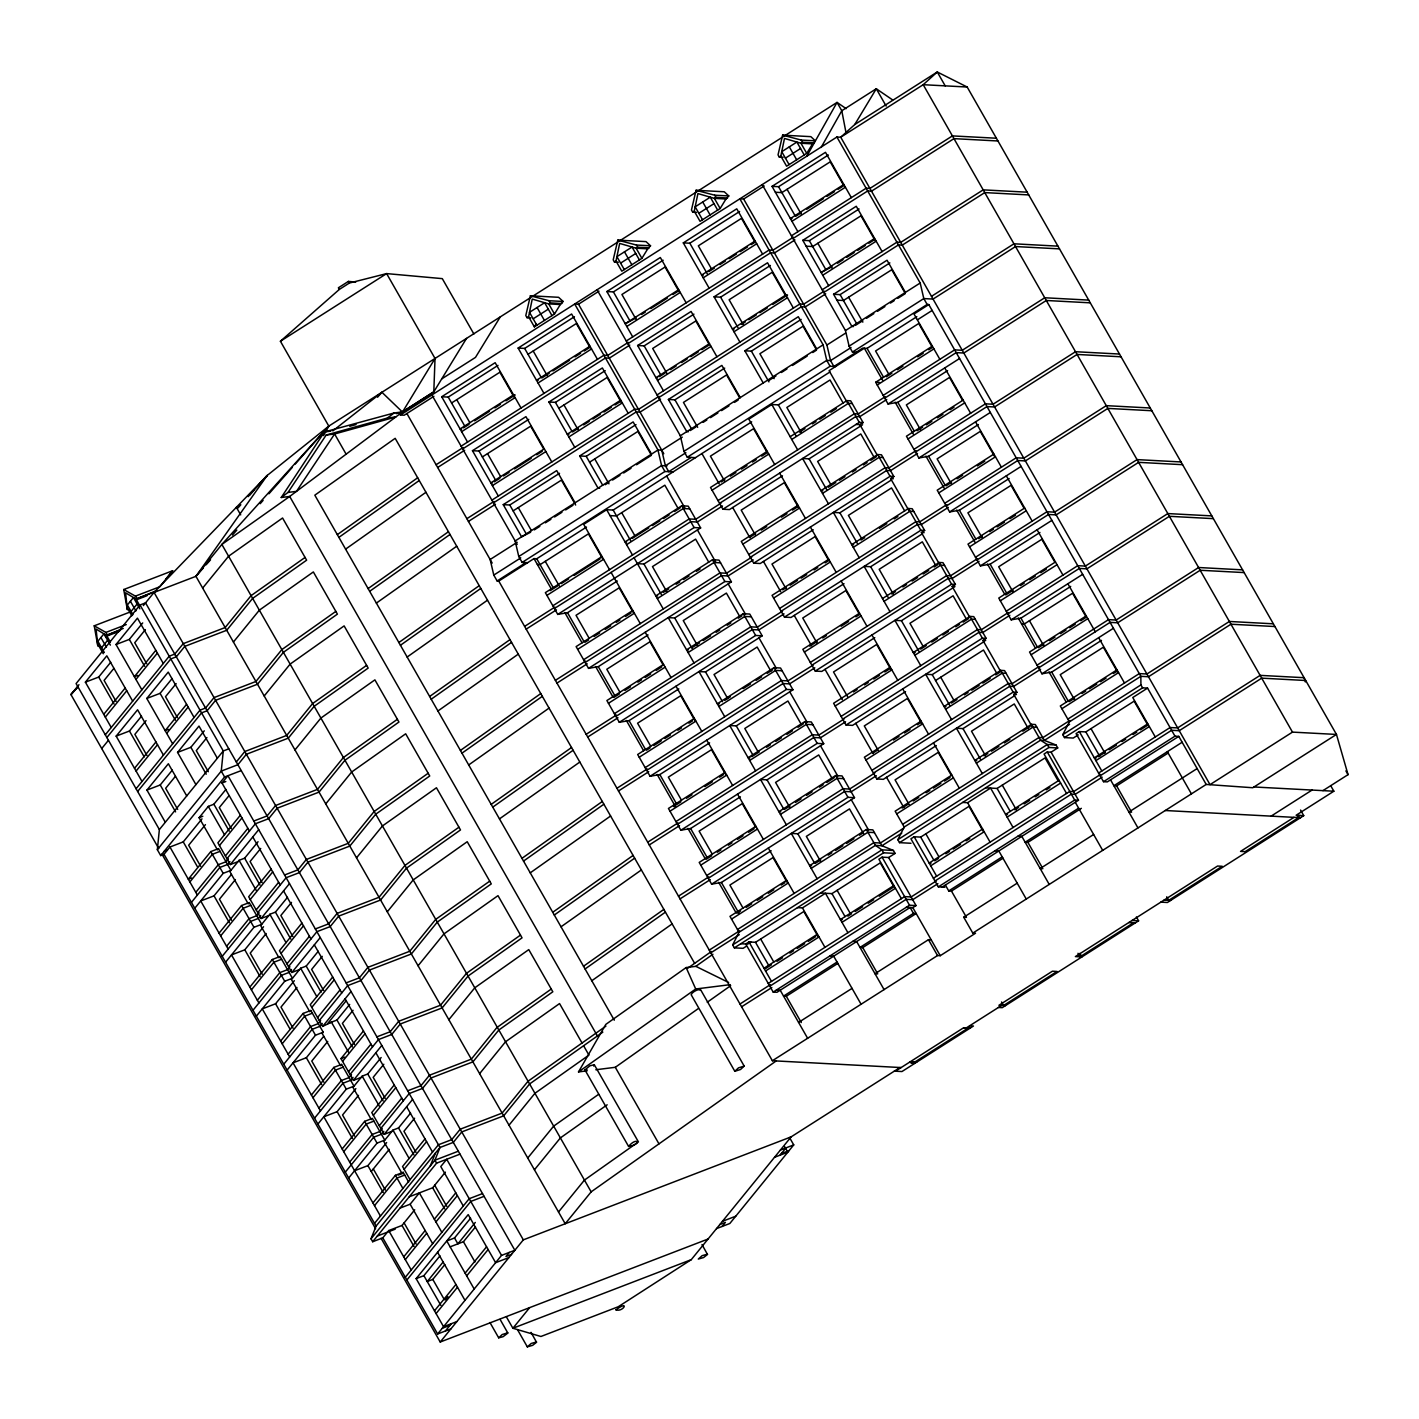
<?xml version="1.0" encoding="UTF-8"?>
<svg xmlns="http://www.w3.org/2000/svg" width="1419" height="1419" viewBox="0 0 1419 1419"><rect width="100%" height="100%" fill="white"/><g stroke="black" fill="none" stroke-linecap="round" stroke-linejoin="round"><path stroke-width="1.5" d="M323.514 435.615L328.8 426.108L280.412 341.252L339.318 289.441L349.34 283.055L386.624 273.601L435.03 358.457L433.806 391.839L402.57 411.9L289.689 496.455L221.861 544.435L195.946 576.309L154.05 592.415L143.319 605.594M201.995 818.852L183.246 841.893L169.943 847.019L164.019 854.309L160.702 855.586L157.349 849.697L159.371 829.565L223.28 750.97L228.814 748.842M560.31 304.517L554.492 314.025L534.36 326.849L528.595 316.721L532.249 299.09L548.71 303.897L560.31 304.517L563.13 301.467L558.589 297.298L530.387 295.791L525.793 315.515L527.034 317.696L530.901 317.909M647.738 248.839L641.902 258.347L621.788 271.171L616.006 261.043L619.66 243.412L636.138 248.219L647.738 248.839L650.541 245.789L646 241.62L617.797 240.13L613.203 259.837L614.462 262.018L618.329 262.231M725.978 198.997L720.16 208.504L700.046 221.329L694.263 211.2L697.917 193.569L714.396 198.376L725.978 198.997L728.798 195.946L724.258 191.778L696.055 190.288L691.461 209.994L692.72 212.176L696.587 212.389M812.555 143.869L806.737 153.376L786.605 166.2L780.822 156.072L784.494 138.441L800.955 143.248L812.555 143.869L815.357 140.818L810.834 136.65L782.614 135.142L778.038 154.866L779.279 157.048L783.146 157.261M414.72 1209.822L402.02 1225.448L388.717 1230.557L382.793 1237.847L372.683 1241.731L371.015 1238.805L376.088 1226.087L439.996 1147.492L453.3 1142.384L461.778 1131.936L503.674 1115.831L529.606 1083.956L602.844 1032.127M430.294 1165.904L435.367 1153.186M700.383 990.285C699.141 988.067 691.958 992.094 691.142 994.701L734.811 1071.274L740.523 1069.5L744.177 1066.095L700.507 989.522M746.341 946.26L743.113 948.318L734.35 947.857L732.665 944.912L739.051 932.23L875.399 845.387L881.926 845.742L893.42 850.46L895.087 853.404L888.631 857.519L882.104 857.165L878.893 859.222L901.384 898.67M910.998 843.276L899.504 842.655L897.837 839.711L904.205 827.046L1040.553 740.204L1044.366 740.399L1056.055 745.01L1057.723 747.937L1051.089 752.176L1047.275 751.981L1044.047 754.021L1066.556 793.469M1078.227 734.882L1073.243 738.057L1064.481 737.596L1062.796 734.652L1069.376 721.863L1140.841 676.331L1148.468 676.739L1230.947 624.218L1274.918 626.542M806.772 156.214L837.033 102.416L846.167 108.642M821.122 147.452L841.786 110.735L876.286 88.758L892.64 99.933M587.164 1070.831L578.509 1071.913L605.824 1024.376L686.14 967.563L695.824 966.339L712.923 954.26M433.895 396.327L404.22 415.217L400.406 415.022L836.908 137.022L840.722 137.217L854.788 124.5L876.286 88.758L886.148 106.07M435.03 358.457L402.57 411.9L396.238 413.638M400.406 415.022L402.322 411.9L433.806 391.839L466.514 338.414M500.268 316.916L475.489 357.393L441.735 378.891M534.36 326.849L536.311 323.674M597.417 1035.976L289.689 496.455L281.246 497.501L324.419 431.944L394.145 412.964L402.57 411.9L405 410.197M281.246 497.501L288.039 492.411L326.175 435.03L387.352 418.055L395.777 416.991L334.6 433.983L326.175 435.03M776.175 1060.951L591.155 1191.854L565.223 1223.746L195.946 576.309L267.162 475.489L328.8 426.108L837.033 102.416L841.786 110.735L846.15 133.421M320.641 1020.598L318.317 1023.613L310.584 1026.576L288.128 1054.193M123.719 589.541L172.639 570.74L159.85 586.739L135.408 596.14L123.719 589.541L127.355 609.762L125.599 592.823L136.029 599.084L139.878 605.842M165.739 579.307L172.639 570.74M497.182 1027.143L471.339 1059.142L429.443 1075.247L420.964 1085.695L407.661 1090.803M110.38 642.115L106.531 635.375L96.102 629.096L97.84 646.053L94.222 625.814L130.903 611.713M123.24 628.422L106.531 635.375L120.597 629.965M156.764 590.588L136.029 599.084L156.143 591.351M101.565 647.72L107.631 640.271M131.062 611.447L137.129 603.997M382.793 1237.847L437.637 1333.984L501.546 1255.389L514.849 1250.281L145.554 602.862L140.02 604.991L76.094 683.586L159.371 829.565M78.967 684.738L70.95 694.601L158.697 848.42M111.25 727.504L85.388 682.167L106.815 655.826L132.677 701.146M141.882 689.829L116.021 644.51L137.448 618.152L163.309 663.489M85.388 682.167L98.691 677.058L110.735 662.247M116.021 644.51L129.324 639.401L142.716 622.923M113.892 668.384L104.101 680.411L116.145 701.5M145.377 629.646L134.734 642.736L146.778 663.826M202.651 588.087L228.583 556.213L282.576 518.006L306.628 560.186L252.635 598.392L226.721 630.267L184.807 646.372L176.328 656.802L170.777 658.948L106.868 737.525M103.747 714.36L125.174 688.02M155.806 650.345L134.379 676.703L137.714 675.426M105.308 717.109L126.734 690.751M135.94 679.435L157.367 653.095M105.308 734.794L169.216 656.199L174.768 654.07L183.246 643.641L225.16 627.535L251.074 595.643L305.067 557.436M101.725 748.54L108.412 740.328M142.006 781.461L116.163 736.124L137.59 709.784L163.433 755.103M172.657 743.787L146.796 698.45L168.222 672.109L194.084 717.446M116.163 736.124L129.448 731.016L141.51 716.187M146.796 698.45L160.099 693.341L172.142 678.53M146.051 720.621L134.876 734.35L146.937 755.493M176.151 683.603L165.509 696.694L177.552 717.783M233.425 642.027L259.358 610.152L313.351 571.946L337.403 614.125L283.41 652.332L257.495 684.224L215.582 700.33L207.103 710.759L201.569 712.888L137.643 791.483M134.521 768.318L155.948 741.977M186.581 704.303L165.154 730.643L168.471 729.366M136.082 771.049L157.509 744.709M166.715 733.392L188.142 707.034M136.082 788.751L200.008 710.156L205.542 708.028L214.021 697.598L255.934 681.475L281.849 649.6L335.842 611.394M165.296 822.275L146.937 790.081L168.364 763.741L186.723 795.917M195.928 784.601L177.57 752.407L198.997 726.067L217.355 758.26M146.937 790.081L160.223 784.973L172.284 770.145M177.57 752.407L190.873 747.299L204.265 730.838M175.442 776.282L165.651 788.308L177.694 809.398M206.926 737.561L196.283 750.633L208.327 771.723M264.2 695.984L290.132 664.11L344.125 625.903L368.177 668.083L314.184 706.29L288.27 738.164L246.356 754.287L237.878 764.717L221.258 771.102L157.349 849.697M236.317 761.968L244.795 751.538L286.691 735.432L312.623 703.558L366.616 665.351M160.702 855.586L224.61 776.991L241.23 770.606M249.425 831.073L222.003 783.004L227.945 775.714L439.996 1147.492L434.923 1160.21L371.015 1238.805M194.793 908.249L223.191 873.341L230.907 870.379L218.491 848.615L217.462 849.892L199.103 817.699L208.309 806.382L213.879 804.236L225.94 789.407M205.436 824.634L188.674 845.245L200.7 866.335M228.619 796.13L219.306 807.571L231.332 828.661M218.491 848.615L210.775 851.595L188.319 879.212L191.636 877.935M240.379 815.198L217.905 842.815L230.321 864.561L238.055 861.599M294.975 749.942L320.889 718.067L374.9 679.861L398.952 722.04L344.959 760.247L319.027 792.121L277.131 808.227L268.652 818.674L255.349 823.783L226.969 858.69M189.88 881.944L212.336 854.327L220.051 851.347M219.466 845.547L241.94 817.929M195.804 892.338L218.26 864.721L225.993 861.759L228.37 858.832M225.408 855.941L247.864 828.324M191.441 902.36L219.821 867.47L227.554 864.49L229.931 861.564M230.321 864.561L258.701 829.672M258.045 841.715L244.653 858.176L239.084 860.322L229.878 871.656L248.236 903.832L249.265 902.573L261.681 924.337L253.966 927.299L225.568 962.206M228.14 949.027L200.718 900.959L214.021 895.85L231.421 874.441M235.412 879.567L219.448 899.203L231.474 920.292M260.724 848.438L250.081 861.528L262.107 882.618M219.076 933.152L241.549 905.535L249.265 902.573M271.153 869.137L248.68 896.755L261.096 918.519L268.83 915.557M325.749 803.899L351.664 772.007L405.674 733.8L429.726 775.98L375.733 814.204L349.801 846.079L307.905 862.184L299.427 872.614L286.124 877.722L257.744 912.63M220.655 935.901L243.11 908.284L250.826 905.304M250.241 899.504L272.714 871.887M226.579 946.296L249.035 918.678L256.768 915.698L259.145 912.772M256.183 909.898L278.638 882.281M222.215 956.317L250.595 921.41L258.329 918.448L260.706 915.521M261.096 918.519L289.476 883.611M287.489 897.322L275.428 912.133L269.858 914.279L260.653 925.596L279.011 957.79M258.914 1002.985L231.492 954.916L244.795 949.808L263.544 926.749M266.187 933.525L250.223 953.142L262.249 974.232M291.498 902.395L280.856 915.486L292.882 936.575M249.85 987.11L272.324 959.492L280.04 956.512L292.456 978.276L284.722 981.256L256.342 1016.164M301.928 923.095L279.454 950.712L291.871 972.476L299.604 969.496M356.524 857.839L382.438 825.964L436.449 787.758L460.501 829.938L406.508 868.144L380.576 900.018L338.68 916.142L330.201 926.572L316.898 931.68L288.518 966.587M251.411 989.841L273.885 962.224L281.601 959.262M281.015 953.444L303.489 925.827M257.353 1000.253L279.809 972.636L287.543 969.656L289.919 966.729M286.957 963.856L309.413 936.238M252.99 1010.275L281.37 975.367L289.104 972.405L291.48 969.479M291.871 972.476L320.251 937.569M318.264 951.262L306.202 966.091L300.633 968.237L291.427 979.553L309.785 1011.747L310.814 1010.47L323.23 1032.234L322.202 1033.511L340.56 1065.704L341.589 1064.427L354.005 1086.191L346.271 1089.153L317.891 1124.061M289.689 1056.942L262.267 1008.874L275.57 1003.765L294.318 980.706M296.961 987.482L280.997 1007.1L293.023 1028.19M322.273 956.353L311.63 969.425L323.692 990.586M280.625 1041.067L303.098 1013.45L310.814 1010.47M332.685 977.052L310.229 1004.67L322.645 1026.434L331.407 1022.177L348.684 1052.472M387.298 911.796L413.213 879.922L467.223 841.715L491.276 883.895L437.283 922.102L411.35 953.976L369.454 970.082L360.976 980.529L347.673 985.637L319.293 1020.545M282.186 1043.799L304.659 1016.181L312.375 1013.201M311.79 1007.401L334.245 979.784M317.572 1017.547L340.028 989.912M283.765 1064.232L312.145 1029.325L319.878 1026.345L322.255 1023.418M287.117 1070.103L315.497 1035.214L323.23 1032.234M322.645 1026.434L351.025 991.526M346.307 1000.608L327.558 1023.667L336.977 1020.048L349.677 1004.421M320.463 1110.882L293.041 1062.831L306.344 1057.705L323.745 1036.296M327.736 1041.422L311.772 1061.057L323.798 1082.147M353.047 1010.293L342.405 1023.383L354.431 1044.473M311.4 1095.007L333.873 1067.39L341.589 1064.427M361.153 1077.411L353.42 1080.373L341.003 1058.609L363.459 1030.992M418.073 965.754L443.987 933.879L497.998 895.655L522.05 937.853L468.057 976.059L442.125 1007.933L400.229 1024.039L391.75 1034.469L378.447 1039.595L350.067 1074.485M312.96 1097.756L335.434 1070.139L343.15 1067.159M342.564 1061.359L365.02 1033.741M318.903 1108.15L341.358 1080.533L349.092 1077.571L351.469 1074.644M348.506 1071.753L370.962 1044.136M314.539 1118.172L342.919 1083.265L350.653 1080.302L353.029 1077.376M353.42 1080.373L381.8 1045.466M381.143 1057.527L367.752 1073.988L362.182 1076.134L352.976 1087.451L371.335 1119.644M380.452 1216.065L323.816 1116.771L337.119 1111.662L355.867 1088.604M358.493 1095.379L342.547 1114.997L354.573 1136.087M383.822 1064.25L373.179 1077.34L385.205 1098.43M342.174 1148.964L364.648 1121.347L372.363 1118.385L384.78 1140.131L377.046 1143.111L348.666 1178.018M394.234 1084.95L371.778 1112.567L384.194 1134.331L391.928 1131.351M448.847 1019.693L474.762 987.819L528.773 949.613L552.825 991.792L498.832 1029.999L472.899 1061.873L431.004 1077.997L422.525 1088.426L409.222 1093.535L380.842 1128.442M343.735 1151.696L366.208 1124.079L373.924 1121.116M373.339 1115.299L395.795 1087.681M349.677 1162.108L372.133 1134.491L379.866 1131.511L382.243 1128.584M379.281 1125.71L401.737 1098.093M345.314 1172.129L373.694 1137.222L381.427 1134.26L383.804 1131.333M384.194 1134.331L412.574 1099.423M410.57 1113.117L398.526 1127.945L392.957 1130.092L383.751 1141.408L402.109 1173.602L398.26 1175.074M354.59 1170.728L367.893 1165.62L386.642 1142.561M371.246 1171.491L389.267 1149.337M414.596 1118.207L403.954 1131.28L415.98 1152.37M372.949 1202.922L395.422 1175.304L403.138 1172.325L408.654 1182.009M425.008 1138.907L402.553 1166.524L410.056 1179.668M479.622 1073.651L505.536 1041.777L559.547 1003.57L582.038 1043.018M374.51 1205.653L396.983 1178.036L404.699 1175.074M404.113 1169.256L426.569 1141.639M402.109 1173.602L403.138 1172.325M374.527 1223.338L438.436 1144.761L451.739 1139.634L460.217 1129.205L502.113 1113.099L528.045 1081.225L605.913 1026.114M372.683 1241.731L436.609 1163.154L460.004 1154.144M400.034 1208.101L410.144 1204.217L419.35 1192.9L441.859 1232.348M409.257 1196.785L432.653 1187.774L445.371 1172.147M509.013 1125.178L534.928 1093.304L588.938 1055.097L583.599 1045.75M403.723 1256.862L425.15 1230.521M434.356 1219.205L455.783 1192.847M405.284 1259.611L426.711 1233.253M435.917 1221.936L457.344 1195.596M405.302 1277.295L469.21 1198.7L482.513 1193.592M406.863 1280.027L470.771 1201.45L484.074 1196.323M456.847 1321.586L443.562 1326.694L416.139 1278.625L468.199 1214.611L495.621 1262.679L508.907 1257.571M416.139 1278.625L423.891 1275.646L439.961 1255.886M474.194 1289.037L446.772 1240.969L454.523 1237.971L470.594 1218.211M443.331 1261.775L427.261 1281.534L432.795 1279.406L444.839 1264.577M475.294 1222.451L457.894 1243.86L454.523 1237.971M527.744 1158.01L553.658 1126.136L598.658 1094.297M450.125 1246.84L463.428 1241.731L475.489 1226.921M534.449 1169.788L560.381 1137.914L607.172 1104.798M434.498 1310.819L455.925 1284.479M465.13 1273.145L486.557 1246.804M445.247 1299.893L447.925 1296.611M436.059 1313.568L457.486 1287.21M466.691 1275.894L488.118 1249.536M445.389 1331.004L451.313 1323.714M509.297 1252.409L505.962 1256.524L511.496 1254.396M381.072 1238.308L440.227 1342.019L523.327 1239.851L791.128 1136.867L900.018 1067.514M558.518 1211.968L584.433 1180.094L638.426 1141.887L594.277 1064.711L589.825 1065.846L584.93 1069.891L628.599 1146.446C642.931 1144.086 636.847 1136.282 628.599 1146.446M529.659 1307.626L512.898 1328.255L506.423 1316.938M691.266 1259.664L512.898 1328.255L540.923 1336.485L618.258 1306.739L691.266 1259.664L791.128 1136.867M722.058 1226.477L725.411 1222.362L719.859 1224.508M780.042 1155.172L785.966 1147.882M789.496 1137.47L793.735 1144.902L729.827 1223.497L716.524 1228.606M195.946 576.309L203.236 568.061M206.163 564.762L210.544 559.813M232.45 535.052L236.813 530.103M260.191 503.692L263.1 500.393M268.936 493.777L292.296 467.383M295.223 464.066L328.8 426.108L221.861 544.435L591.155 1191.854M377.525 397.249L381.924 392.283L402.322 411.9M249.46 495.266L267.162 475.489L154.05 592.415L523.327 1239.851M237.913 508.02L240.822 504.774M248.148 496.632L254.001 490.14M258.382 485.263L267.162 475.489M593.639 1066.041L594.277 1064.711M332.844 430.897L381.924 392.283M387.352 418.055L394.145 412.964M337.332 534.626L417.665 477.777M338.893 537.358L419.226 480.509M345.597 549.135L425.948 492.287M368.089 588.583L448.439 531.735M369.667 591.315L450 534.466M376.372 603.093L456.723 546.226M398.863 642.523L479.214 585.675M400.424 645.273L480.775 588.424M407.147 657.032L487.497 600.184M397.391 719.291L343.398 757.515L317.466 789.39L275.57 805.495L267.091 815.925L253.788 821.033M429.638 696.481L509.989 639.632M431.199 699.212L511.549 642.364M437.921 710.99L518.272 654.141M428.166 773.249L374.173 811.455L348.24 843.329L306.344 859.453L297.866 869.882L284.563 874.991M460.412 750.438L540.763 693.589M461.973 753.17L542.324 696.321M468.696 764.947L549.047 708.099M458.94 827.206L404.947 865.413L379.015 897.287L337.119 913.393L328.64 923.84L315.337 928.948M491.187 804.378L571.538 747.529M492.748 807.127L573.099 750.279M499.47 818.887L579.821 762.038M489.715 881.164L435.722 919.37L409.789 951.244L367.893 967.35L359.415 977.78L346.112 982.906M521.961 858.335L602.312 801.487M523.522 861.085L603.873 804.218M530.245 872.845L610.596 815.996M520.489 935.103L466.496 973.31L440.564 1005.184L398.668 1021.308L390.19 1031.737L376.886 1036.846M552.736 912.293L633.087 855.444M554.297 915.024L634.648 858.176M561.019 926.802L641.37 869.953M497.271 1027.267L551.264 989.061M583.511 966.25L663.861 909.384M585.071 968.982L665.422 912.133M591.794 980.742L672.145 923.893M687.488 968.397L711.398 951.493M578.509 1071.913L695.718 988.99L730.342 984.644M595.82 1069.749L615.296 1067.301L698.237 1008.625M707.247 1002.24L730.696 985.655M645.166 767.644L781.372 680.535L787.9 680.889L813.229 665.05M355.743 282.079L348.4 281.405L338.378 287.791L339.318 289.441M280.412 341.252L386.624 273.601L442.302 278.638L473.875 333.997M527.034 317.696L528.595 316.721M561.871 303.524L550.27 302.903L548.71 303.897L554.492 314.025M614.462 262.018L616.006 261.043M649.281 247.846L637.681 247.243L636.138 248.219L641.902 258.347M692.72 212.176L694.263 211.2M727.539 198.004L715.939 197.401L714.396 198.376L720.16 208.504M779.279 157.048L780.822 156.072M814.098 142.876L802.498 142.255L800.955 143.248L806.737 153.376M533.189 318.796L548.319 309.165M620.6 263.118L635.73 253.487M698.857 213.276L713.988 203.644M785.417 158.148L800.547 148.516M854.788 124.5L937.267 71.979L967.173 87.02L1336.467 734.439L1348.05 774.65L1322.951 790.631M673.085 471.906L664.926 471.48L661.573 465.592L657.955 450L574.695 304.021L578.509 304.216L598.995 291.161M835.543 366.581L830.097 366.279L826.745 360.391L823.126 344.817L739.849 198.837L743.662 199.032L764.167 185.978M467.561 442.072L441.699 396.752L495.16 362.696L521.039 408.016M543.991 393.4L518.13 348.063L571.609 314.007L597.452 359.344M632.714 336.888L606.871 291.551L660.332 257.513L686.175 302.832M709.163 288.199L683.302 242.88L736.763 208.824L762.624 254.161M797.886 231.687L772.025 186.368L825.486 152.312L851.347 197.649M441.699 396.752L448.227 397.089L497.998 365.392M518.13 348.063L524.658 348.418L574.447 316.703M606.871 291.551L613.398 291.906L663.17 260.209M683.302 242.88L689.829 243.217L739.601 211.52M772.025 186.368L778.552 186.705L828.324 155.008M451.579 402.978L499.878 372.221L514.104 397.143M528.028 354.289L576.327 323.532L589.453 346.538M589.967 346.201L536.506 380.257L538.138 380.345M678.69 289.707L625.229 323.745L636.067 317.962M755.121 241.017L701.66 275.055L703.292 275.144M843.844 184.505L790.383 218.561L792.015 218.65M463.534 427.846L469.068 424.334M474.602 420.804L489.342 411.404M494.876 407.892L500.41 404.362M505.944 400.85L515.15 394.979L513.518 394.89L460.058 428.946L461.689 429.017M541.81 377.986L549.188 373.303M552.878 370.944L569.462 360.373M574.997 356.861L580.531 353.331M584.22 350.99L589.754 347.46M641.601 314.433L645.29 312.091M650.824 308.562L667.409 298.008M672.943 294.478L678.477 290.966M708.826 271.632L714.36 268.102M719.894 264.59L725.411 261.061M729.1 258.719L736.479 254.019M740.168 251.677L747.547 246.977M751.219 244.618L754.908 242.277M795.704 216.291L801.238 212.779M806.772 209.249L823.357 198.678M827.046 196.336L834.425 191.636M838.115 189.295L843.631 185.765M461.618 431.678L515.097 397.622M538.067 382.988L591.528 348.95M626.79 326.476L680.251 292.438M703.221 277.805L756.682 243.749M791.944 221.293L845.405 187.237M461.104 446.187L603.909 355.229L607.722 355.442L628.209 342.387M626.276 340.986L769.063 250.046L772.876 250.241L793.381 237.186M791.43 235.802L866.122 188.23L869.936 188.425L952.415 135.905L996.386 138.228M436.094 464.74L463.108 447.535M462.665 448.918L605.47 357.978L609.283 358.173L629.77 345.119M627.837 343.735L770.623 252.777L774.437 252.99L794.942 239.935M792.99 238.534L867.683 190.962L871.497 191.175L953.976 138.636L997.947 140.978M437.655 467.472L464.669 450.266M498.335 496.029L472.474 450.692L525.935 416.654L551.796 461.973M574.766 447.34L548.905 402.02L602.365 367.964L628.227 413.301M663.489 390.846L637.628 345.509L691.106 311.453L716.95 356.79M739.938 342.156L714.076 296.819L767.537 262.781L793.398 308.1M828.661 285.645L802.799 240.325L856.26 206.269L882.121 251.606M472.474 450.692L479.001 451.047L528.773 419.35M548.905 402.02L555.432 402.357L605.221 370.661M637.628 345.509L644.155 345.864L693.944 314.149M714.076 296.819L720.604 297.174L770.375 265.477M802.799 240.325L809.327 240.662L859.098 208.965M482.354 456.936L530.653 426.161L543.814 449.22M558.802 408.246L607.101 377.489L621.309 402.411M544.293 448.847L490.832 482.886L492.464 482.974M620.742 400.158L567.281 434.214L568.913 434.285M709.465 343.646L656.004 377.702L657.636 377.791M874.618 238.463L821.158 272.501L832.013 266.719M494.309 481.804L499.843 478.274M503.532 475.933L509.066 472.403M514.583 468.891L531.185 458.319M536.719 454.789L542.235 451.277M572.584 431.944L578.118 428.414M583.652 424.902L589.187 421.372M592.876 419.031L600.237 414.33M603.926 411.989L611.305 407.288M614.995 404.947L620.529 401.417M659.48 376.62L664.997 373.091M670.531 369.561L676.065 366.049M681.599 362.519L687.133 359.007M690.805 356.648L698.183 351.947M701.873 349.606L709.252 344.906M741.445 324.401L745.135 322.06M748.824 319.718L756.185 315.018M759.874 312.659L767.253 307.976M772.787 304.446L787.527 295.046L785.895 294.975L732.435 329.013L734.066 329.102M837.547 263.207L843.063 259.677M846.753 257.336L854.132 252.635M857.821 250.294L865.2 245.593M868.871 243.234L874.406 239.722M492.393 485.635L545.854 451.579M568.842 436.946L622.302 402.89M657.565 380.434L711.025 346.396M733.995 331.762L787.456 297.706M822.718 275.251L876.179 241.195M491.879 500.144L634.683 409.186L638.479 409.382L658.984 396.327M657.032 394.943L799.837 304.003L803.651 304.198L824.155 291.143M822.204 289.76L896.897 242.188L900.71 242.383L983.19 189.862L1027.161 192.186M466.869 518.68L493.883 501.492M493.44 502.876L636.244 411.918L640.058 412.131L660.544 399.076M658.611 397.692L801.398 306.735L805.212 306.93L825.716 293.875M823.765 292.491L898.458 244.919L902.271 245.115L984.751 192.594L1028.722 194.917M468.43 521.429L495.444 504.224M530.617 532.231L521.607 536.843L503.248 504.65L556.709 470.594L575.067 502.787M599.687 488.242L598.055 488.154L579.679 455.96L633.14 421.922L651.516 454.115M688.41 431.731L686.778 431.66L668.402 399.466L721.863 365.41L740.239 397.604M763.209 382.97L744.851 350.777L798.312 316.721L816.67 348.914M853.564 326.547L851.932 326.459L833.574 294.265L887.035 260.227L905.393 292.42M503.248 504.65L509.776 505.004L559.547 473.29M579.679 455.96L586.207 456.315L635.996 424.618M668.402 399.466L674.93 399.803L724.719 368.106M744.851 350.777L751.378 351.132L801.15 319.417M833.574 294.265L840.101 294.62L889.873 262.923M513.128 510.875L561.427 480.119L575.653 505.04M589.577 462.204L637.876 431.429L651.002 454.452M695.452 457.663L687.293 457.237L683.94 451.348L680.322 435.757L823.126 344.817M856.26 352.249L852.464 352.036L849.094 346.165L845.476 330.574L920.186 283.002L836.908 137.022M534.307 529.89L539.823 526.36M545.357 522.831L550.891 519.319M554.581 516.959L561.959 512.277M565.649 509.918L573.01 505.235M605.203 484.73L608.893 482.371M612.582 480.03L619.961 475.33M623.65 472.988L631.012 468.288M636.546 464.758L651.303 455.375M690.255 430.56L695.771 427.048M703.15 422.348L706.839 419.989M710.529 417.647L717.908 412.947M721.579 410.605L728.958 405.905M734.492 402.393L738.182 400.034M768.53 380.7L775.909 376.017M781.426 372.488L786.96 368.958M792.494 365.446L807.234 356.045M812.768 352.533L816.457 350.174M855.409 325.377L862.787 320.676M866.477 318.335L873.838 313.634M877.527 311.293L884.906 306.593M890.44 303.063L894.13 300.722M897.801 298.362L905.18 293.68M517.172 542.306L490.158 559.494L493.777 575.085L497.129 580.974L498.761 581.063L534.023 558.607L536.737 558.749L586.508 527.052M527.566 562.704L522.139 562.421L518.769 556.532L515.15 540.958L657.955 450L661.768 450.195L682.273 437.141M916.834 316.668L867.062 348.365L862.717 348.134L833.911 366.492L830.541 360.603L826.922 345.012L845.564 333.146M518.769 556.532L661.573 465.592L667.019 465.875M683.94 451.348L826.745 360.391L830.541 360.603L851.045 347.549M849.094 346.165L923.804 298.575L933.046 299.072L1015.525 246.551L1059.496 248.875M493.777 575.085L520.773 557.88M691.106 457.432L668.739 471.676L665.387 465.787L685.874 452.732M931.485 296.34L1013.964 243.802L1057.935 246.143M522.139 562.421L664.926 471.48M687.293 457.237L830.097 366.279M852.464 352.036L927.157 304.464L928.789 304.553L1140.841 676.331L1140.929 684.898L1142.597 687.843L1147.563 688.109L1174.985 736.177L1178.781 736.372L1206.203 784.441L1252.782 787.74L1336.467 734.439L1292.478 732.115L1210.017 784.636L840.722 137.217L923.201 84.697L937.267 71.979L945.196 85.849M751.68 421.851L613.185 510.06L606.658 509.723L583.67 524.356L609.531 569.675M829.955 371.991L778.339 404.876L771.812 404.521L748.842 419.155L774.685 464.492M928.789 304.553L913.996 313.971L939.857 359.309M497.129 580.974L525.935 562.616M917.366 319.86L932.141 310.442M602.028 556.55L545.357 592.645L557.756 614.409L567.511 612.706L617.283 580.992M637.433 563.662L643.96 564.017L700.631 527.921L688.233 506.157L681.705 505.803L625.016 541.916L626.648 541.987M767.2 451.348L710.511 487.462L722.927 509.226L729.455 509.563L782.454 475.808M790.17 436.715L846.859 400.619L850.673 400.814L863.089 422.578L859.861 424.636L856.047 424.423M947.608 370.625L897.837 402.322L888.081 404.025L875.683 382.261L932.354 346.165M550.2 590.676L557.578 585.976M561.268 583.635L568.647 578.934M574.163 575.422L599.989 558.98M632.182 538.475L648.767 527.903M652.456 525.562L659.835 520.862M663.507 518.52L669.041 514.991M674.575 511.461L680.109 507.949M721.171 481.981L724.861 479.64M730.395 476.11L735.911 472.58M741.445 469.068L746.979 465.538M752.513 462.026L756.203 459.667M761.737 456.155L767.253 452.626M799.447 432.121L804.981 428.609M812.36 423.909L816.049 421.549M819.739 419.208L825.255 415.678M830.789 412.166L836.323 408.637M886.325 376.798L891.859 373.268M897.393 369.738L902.927 366.226M917.667 356.825L923.201 353.313M928.736 349.783L932.425 347.442M546.918 595.377L603.589 559.281M626.577 544.648L683.266 508.534L689.794 508.889M712.072 490.194L768.761 454.098M791.731 439.464L848.42 403.351L852.234 403.546M877.244 385.01L933.915 348.897M552.842 605.789L689.191 518.946L695.718 519.283L720.941 503.231M718.014 500.588L854.362 413.763L858.158 413.958L885.172 396.752M883.168 395.404L954.65 349.89L962.259 350.28L1044.739 297.759L1088.71 300.101M524.622 626.382L554.864 607.119M554.403 608.52L690.751 521.678L697.279 522.032L722.502 505.98M719.575 503.337L855.923 416.494L859.719 416.689L886.733 399.484M884.729 398.136L956.211 352.622L963.82 353.029L1046.3 300.491L1090.271 302.832M526.183 629.131L556.425 609.851M557.756 614.409L694.104 527.566L700.631 527.921M722.927 509.226L859.275 422.383L863.089 422.578M888.081 404.025L959.563 358.51M828.448 503.816L802.586 458.479L809.114 458.834L862.575 424.778M632.803 610.489L576.114 646.603L588.53 668.367L598.286 666.646L648.057 634.949M694.051 662.957L668.207 617.62L674.734 617.974L731.406 581.861L719.007 560.097L712.48 559.76L655.791 595.856L657.689 595.962M797.975 505.306L741.286 541.402L753.702 563.166L760.229 563.52L813.229 529.766M908.994 510.769L890.635 478.593L893.864 476.536L881.447 454.772L877.634 454.559L820.945 490.672L822.86 490.779M963.129 400.123L906.439 436.218L918.856 457.982L928.611 456.279L978.383 424.565M584.93 642.293L588.619 639.951M594.153 636.422L599.687 632.909M605.221 629.38L610.755 625.868M616.272 622.338L619.961 619.997M625.495 616.467L631.029 612.937M663.223 592.433L668.757 588.92M676.118 584.22L679.807 581.879M683.497 579.52L689.031 576.008M696.41 571.307L700.099 568.966M750.101 537.109L755.635 533.579M761.169 530.067L766.686 526.538M781.443 517.155L786.977 513.625M792.494 510.095L798.028 506.583M828.377 487.249L835.756 482.549M839.445 480.207L844.979 476.678M852.358 471.977L856.029 469.636M863.408 464.935L867.098 462.594M870.787 460.253L876.321 456.723M917.1 430.737L922.634 427.225M926.323 424.866L931.857 421.354M937.391 417.825L942.926 414.313M950.287 409.612L953.976 407.253M577.675 649.334L634.364 613.239M657.352 598.605L714.041 562.492L720.568 562.846M742.846 544.151L799.536 508.037M822.506 493.404L879.195 457.308L883.008 457.503M908.018 438.95L964.689 402.854M583.617 659.729L719.965 572.904L726.493 573.241L751.698 557.188M748.771 554.545L885.137 467.702L888.933 467.915L915.947 450.71M913.942 449.362L985.425 403.83L993.034 404.238L1075.513 351.717L1119.485 354.04M555.379 680.34L585.639 661.077M585.178 662.478L721.526 575.635L728.053 575.972L753.258 559.92M750.349 557.277L886.698 470.452L890.493 470.647L917.508 453.441M915.503 452.093L986.985 406.579L994.595 406.969L1077.074 354.448L1121.045 356.79M556.957 683.089L587.2 663.808M588.53 668.367L724.878 581.524L731.406 581.861M753.702 563.166L890.05 476.323L893.864 476.536M918.856 457.982L990.338 412.45M859.222 557.756L833.361 512.436L839.888 512.773L891.504 479.906M663.578 664.447L606.889 700.543L619.305 722.306L629.06 720.604L678.832 688.907M724.683 716.648L698.964 671.577L705.509 671.914L762.18 635.818L749.782 614.055L743.254 613.717L686.565 649.813L688.463 649.92M828.749 559.263L772.06 595.359L784.476 617.123L791.004 617.46L844.003 583.706M939.768 564.727L921.41 532.533L924.638 530.475L912.222 508.729L908.408 508.516L851.719 544.63L853.635 544.719M993.903 454.062L937.214 490.176L949.63 511.94L959.386 510.219L1009.157 478.522M613.877 697.421L619.393 693.909M624.928 690.379L630.462 686.849M637.841 682.167L641.53 679.807M645.202 677.466L650.736 673.936M656.27 670.424L661.804 666.895M692.153 647.561L699.532 642.878M703.221 640.519L710.582 635.818M716.116 632.306L719.805 629.947M727.184 625.265L730.874 622.906M738.235 618.205L741.924 615.864M782.72 589.878L786.41 587.537M790.099 585.196L797.46 580.495M801.15 578.136L806.684 574.624M814.063 569.924L817.752 567.582M825.113 562.882L828.802 560.54M860.996 540.036L864.685 537.677M879.443 528.294L886.804 523.593M894.183 518.893L897.872 516.551M946.03 485.866L951.564 482.354M957.098 478.824L962.632 475.294M977.372 465.911L984.751 461.21M608.449 703.292L665.139 667.178M688.126 652.545L744.815 616.449L751.343 616.786M773.621 598.091L830.31 561.995M853.28 547.362L909.969 511.266L913.783 511.461M938.775 492.907L995.464 456.812M614.392 713.686L750.74 626.843L757.267 627.198L782.472 611.146M779.545 608.503L915.911 521.66L919.707 521.855L946.721 504.65M944.717 503.302L1016.199 457.787L1023.809 458.195L1106.288 405.657L1150.259 407.998M586.153 734.297L616.414 715.016M615.952 716.418L752.301 629.593L758.828 629.93L784.033 613.877M781.106 611.234L917.472 524.391L921.268 524.604L948.282 507.399M946.278 506.051L1017.76 460.519L1025.369 460.927L1107.849 408.406L1151.82 410.73M587.714 737.029L617.974 717.766M619.305 722.306L755.653 635.464L762.18 635.818M784.476 617.123L920.825 530.28L924.638 530.475M949.63 511.94L1021.112 466.408M889.997 611.713L864.136 566.376L870.663 566.731L922.279 533.863M694.352 718.404L637.663 754.5L650.079 776.264L659.835 774.561L709.606 742.846M755.6 770.854L729.738 725.535L736.266 725.872L792.955 689.776L780.556 668.012L774.029 667.657L717.34 703.771L719.238 703.859M859.524 613.203L802.835 649.317L815.251 671.081L821.778 671.418L874.778 637.663M882.494 598.57L939.183 562.474L942.996 562.669L955.413 584.433L952.184 586.49L969.461 616.786M1024.678 508.02L967.989 544.116L980.405 565.879L990.16 564.177L1039.932 532.48M646.479 750.208L650.168 747.848M653.857 745.507L661.236 740.807M664.926 738.465L670.46 734.936M677.821 730.235L681.51 727.894M688.889 723.193L692.578 720.852M724.772 700.347L730.306 696.818M743.201 688.605L750.58 683.905M756.114 680.375L761.631 676.863M767.165 673.333L772.699 669.821M809.806 646.177L817.184 641.494M822.718 637.965L826.39 635.623M841.148 626.222L848.527 621.522M855.888 616.839L859.577 614.48M891.771 593.976L895.46 591.634M902.839 586.934L906.528 584.593M912.062 581.063L917.579 577.551M923.113 574.021L928.647 570.491M934.181 566.979L937.87 564.62M978.649 538.652L982.338 536.293M989.717 531.611L993.406 529.252M997.096 526.91L1004.457 522.21M1009.991 518.68L1015.525 515.168M639.224 757.232L695.913 721.136M718.901 706.502L775.59 670.407L782.117 670.744M804.396 652.048L861.085 615.952M884.055 601.319L940.744 565.205L944.557 565.418M969.549 546.865L1026.239 510.751M810.32 662.442L946.686 575.617L950.482 575.812L977.496 558.607M975.492 557.259L1046.956 511.745L1054.583 512.153L1137.062 459.614L1181.034 461.955M616.928 788.254L647.188 768.974M646.727 770.375L783.075 683.532L789.603 683.887L814.808 667.835M811.881 665.192L948.247 578.349L952.043 578.544L979.057 561.339M977.052 559.991L1048.517 514.476L1056.144 514.884L1138.623 462.346L1182.595 464.687M618.489 790.986L648.749 771.705M650.079 776.264L786.428 689.421L792.955 689.776M815.251 671.081L951.599 584.238L955.413 584.433M980.405 565.879L1051.887 520.365M920.771 665.671L894.91 620.334L901.437 620.688L954.898 586.632L952.184 586.49M725.127 772.344L668.438 808.458L680.854 830.221L690.61 828.501L740.381 796.804M786.374 824.811L760.513 779.474L767.04 779.829L823.729 743.716L811.331 721.952L804.804 721.615L748.115 757.711L750.012 757.817M890.298 667.161L833.609 703.256L846.026 725.02L852.553 725.375L905.553 691.621M1001.317 672.624L982.959 640.448L986.17 638.39L973.771 616.626L969.957 616.431L913.268 652.527L915.166 652.634M1055.452 561.977L998.763 598.073L1011.179 619.837L1020.935 618.134L1070.706 586.419M680.943 801.806L673.564 806.506L675.479 806.595M686.477 798.276L692.011 794.764M704.906 786.534L712.285 781.851M719.664 777.151L723.353 774.792M751.857 756.646L759.236 751.946M766.597 747.245L770.286 744.904M775.821 741.374L781.355 737.862M786.889 734.332L792.405 730.82M797.939 727.291L803.473 723.761M853.475 691.922L857.165 689.563M864.543 684.88L868.233 682.521M873.767 679.009L879.301 675.479M884.817 671.95L890.352 668.438M920.7 649.104L926.235 645.592M931.769 642.062L937.303 638.532M942.819 635.02L948.353 631.49M955.732 626.79L959.421 624.449M963.111 622.107L968.645 618.578M1005.734 594.951L1013.113 590.251M1020.492 585.55L1024.181 583.209M1029.715 579.679L1035.231 576.167M1040.766 572.637L1046.3 569.125M669.999 811.189L726.688 775.093M749.675 760.46L806.364 724.346L812.892 724.701M835.17 706.006L891.859 669.892M914.829 655.259L971.518 619.163L975.332 619.358M1000.324 600.805L1057.013 564.709M675.941 821.601L812.289 734.758L818.816 735.095L844.021 719.043M841.095 716.4L977.46 629.557L981.256 629.77L1008.27 612.565M1006.266 611.217L1077.73 565.684L1085.358 566.092L1167.837 513.572L1211.808 515.895M647.703 842.194L677.963 822.931M677.502 824.333L813.85 737.49L820.377 737.845L845.582 721.774M842.655 719.149L979.021 632.306L982.817 632.502L1009.831 615.296M1007.827 613.948L1079.291 568.434L1086.919 568.842L1169.398 516.303L1213.369 518.644M649.263 844.944L679.524 825.663M680.854 830.221L817.202 743.379L823.729 743.716M846.026 725.02L982.374 638.178L986.17 638.39M1011.179 619.837L1082.662 574.323M951.546 719.61L925.685 674.291L932.212 674.628L983.828 641.76M935.564 680.517L983.491 650.008L996.617 673.014M755.901 826.301L699.212 862.415L711.628 884.161L721.384 882.458L771.156 850.761M817.149 878.769L791.288 833.432L797.815 833.769L854.504 797.673L842.088 775.909L835.56 775.572L778.889 811.668L780.787 811.774M921.073 721.118L864.384 757.214L876.8 778.978L883.327 779.333L936.327 745.578M1032.092 726.581L1013.734 694.388L1016.944 692.348L1004.546 670.584L1000.732 670.371L944.043 706.485L945.941 706.573M1086.227 615.917L1029.538 652.03L1041.954 673.794L1051.71 672.074L1101.481 640.377M706.183 859.275L711.717 855.763M717.251 852.234L720.941 849.892M728.319 845.192L731.991 842.851M737.525 839.321L743.059 835.791M748.593 832.279L754.128 828.749M784.476 809.415L790.011 805.903M795.527 802.374L801.061 798.862M806.595 795.332L812.129 791.802M819.508 787.119L823.18 784.76M826.869 782.419L834.248 777.718M873.199 752.921L876.889 750.562M893.473 740.008L899.007 736.479M904.542 732.949L910.058 729.437M917.437 724.737L921.126 722.395M951.475 703.061L957.009 699.532M964.388 694.831L968.077 692.49M971.749 690.148L979.128 685.448M982.817 683.107L990.196 678.406M995.73 674.876L999.402 672.535M1038.353 647.72L1043.887 644.208M1049.421 640.678L1054.956 637.166M1060.49 633.637L1066.006 630.107M1069.695 627.766L1075.23 624.236M1080.764 620.724L1086.298 617.194M700.773 865.147L757.462 829.033M780.45 814.4L837.121 778.304L843.666 778.659M865.945 759.945L922.634 723.85M945.604 709.216L1002.293 673.12L1006.106 673.316M1031.099 654.762L1087.788 618.666M706.715 875.541L843.063 788.698L849.591 789.053L874.796 773M871.869 770.357L1008.217 683.515L1012.031 683.71L1039.045 666.522M1037.041 665.174L1108.505 619.642L1116.132 620.05L1198.612 567.511L1242.583 569.853M678.477 896.152L708.737 876.889M708.276 878.29L844.624 791.447L851.152 791.784L876.357 775.732M873.43 773.089L1009.796 686.246L1013.592 686.459L1040.606 669.254M1038.602 667.906L1110.066 622.373L1117.693 622.781L1200.172 570.261L1244.144 572.584M680.038 898.883L710.298 879.62M711.628 884.161L847.977 797.336L854.504 797.673M876.8 778.978L1013.148 692.135L1016.944 692.348M1041.954 673.794L1113.436 628.262M982.32 773.568L956.459 728.249L962.987 728.586L1014.603 695.718M786.676 880.259L729.987 916.355L739.051 932.23M901.739 833.13L881.926 845.742L872.862 829.867L866.335 829.512L809.664 865.625L811.562 865.714M951.847 775.058L895.158 811.171L904.205 827.046M1069.571 724.346L1044.366 740.399L1035.32 724.524L1031.507 724.329L974.818 760.424L976.715 760.531M1117.001 669.874L1060.312 705.97L1069.376 721.863M736.958 913.233L740.647 910.892M746.181 907.362L751.715 903.832M757.249 900.32L762.766 896.79M768.3 893.278L773.834 889.748M781.213 885.048L784.902 882.707M815.251 863.373L820.785 859.861M828.146 855.16L831.836 852.801M835.525 850.46L842.904 845.759M846.593 843.418L853.954 838.718M859.488 835.188L863.178 832.847M902.129 808.05L907.663 804.52M913.18 800.99L918.714 797.478M926.093 792.778L929.782 790.436M933.471 788.077L940.832 783.377M944.522 781.035L950.056 777.523M984.094 755.83L987.784 753.489M991.473 751.148L998.852 746.447M1004.368 742.917L1009.902 739.405M1022.815 731.175L1030.176 726.475M1069.128 701.678L1074.662 698.148M1082.041 693.465L1085.73 691.106M1089.42 688.765L1096.781 684.064M1100.47 681.723L1106.004 678.193M1113.383 673.493L1117.072 671.152M731.548 919.104L788.237 882.99M811.225 868.357L867.896 832.261L874.423 832.598M896.719 813.903L953.408 777.807M976.378 763.174L1033.067 727.06L1036.881 727.273M1061.873 708.72L1118.562 672.606M737.49 929.498L873.838 842.655L880.365 843.01L903.779 828.093M902.644 824.315L1038.992 737.472L1042.805 737.667L1069.82 720.462M1067.815 719.114L1139.28 673.599L1146.907 674.007L1229.386 621.469L1273.357 623.81M709.252 950.109L739.512 930.829M710.813 952.841L739.299 934.695M732.665 944.912L881.926 849.857L893.42 850.46M897.837 839.711L1047.275 744.532L1056.055 745.01M1062.796 734.652L1140.929 684.898M734.35 947.857L883.594 852.801L895.087 853.404M899.504 842.655L1048.96 747.476L1057.723 747.937M1064.481 737.596L1142.597 687.843M818.036 936.469L803.81 911.53L755.511 942.305L748.984 941.95L745.755 944.007L773.178 992.076L776.991 992.271L910.111 907.486L913.464 913.375L916.195 913.517L862.734 947.573L860.003 947.431L913.464 913.375M797.478 907.646L802.444 907.894L825.432 893.26L847.923 932.709M983.19 831.268L968.982 806.347L920.683 837.104L914.155 836.767L910.927 838.806L938.331 886.875L944.877 887.23M962.65 802.444L967.616 802.711L990.586 788.077L1013.095 827.525M1146.995 723.69L1134.136 701.163L1085.837 731.92L1079.309 731.565L1076.081 733.623L1103.503 781.692L1107.317 781.887L1178.781 736.372M1147.563 688.109L1132.77 697.527L1155.279 736.958M750.882 942.056L747.671 944.114L740.807 943.741M820.466 893.012L831.96 893.615L880.259 862.858L893.385 885.864M985.62 787.811L997.114 788.432L1045.04 757.906L1058.166 780.911M817.45 934.199L763.99 968.255L765.888 968.361L771.422 964.831M893.899 885.527L840.42 919.565L842.336 919.672M982.622 829.015L929.161 863.071L931.059 863.16M1059.053 780.326L1005.592 814.382L1007.49 814.488M1147.776 723.832L1094.315 757.87L1096.213 757.977M776.956 961.319L782.49 957.79M789.851 953.089L793.54 950.748M797.23 948.406L804.608 943.706M808.298 941.347L815.677 936.664M847.87 916.16L851.542 913.801M855.231 911.459L862.61 906.759M868.144 903.229L873.678 899.717M879.195 896.187L893.952 886.804M934.749 860.819L938.438 858.477M945.799 853.777L949.488 851.418M953.178 849.076L960.557 844.376M966.091 840.864L969.762 838.505M1014.869 809.788L1018.558 807.446M1024.092 803.917L1029.626 800.387M1035.143 796.875L1038.832 794.534M1046.211 789.833L1049.9 787.474M1098.058 756.806L1105.436 752.105M1109.126 749.764L1116.505 745.064M1122.021 741.534L1125.71 739.193M1133.089 734.492L1136.779 732.151M1140.468 729.792L1147.847 725.109M765.551 970.986L819.011 936.948M841.999 922.315L895.46 888.259M930.722 865.803L984.183 831.747M1007.153 817.113L1060.614 783.075M1095.876 760.619L1149.337 726.563M768.264 983.456L904.612 896.613L911.14 896.95L936.345 880.897M933.418 878.255L1069.766 791.412L1073.58 791.625L1100.594 774.419M1098.59 773.071L1170.054 727.557L1177.646 727.894L1260.125 675.373L1304.096 677.697L1305.32 681.936M740.008 1003.996L770.251 984.733M769.825 986.187L906.173 899.344L912.701 899.699L937.906 883.629M934.979 881.004L1071.327 794.161L1075.141 794.356L1102.155 777.151M1100.151 775.803L1171.615 730.288L1179.242 730.696L1261.722 678.158L1305.693 680.499M741.587 1006.798L771.847 987.518M773.178 992.076L909.526 905.233L916.053 905.57L888.631 857.519M938.331 886.875L1074.697 800.05L1078.493 800.245L1051.089 752.176M1103.503 781.692L1174.985 736.177M942.145 887.088L1078.493 800.245M906.298 907.291L912.825 907.628L916.053 905.57M837.033 962.064L783.572 996.103L786.286 996.244L837.902 963.377M945.373 885.03L948.726 890.919L1002.186 856.863M1078.635 808.191L1025.174 842.23L1027.888 842.372L1081.349 808.333M1182.133 742.261L1113.897 785.718L1116.611 785.878L1168.227 752.992M948.726 890.919L951.457 891.061L1003.073 858.176M798.578 1022.407L852.039 988.369M931.201 939.821L928.469 939.68L875.009 973.736L877.722 973.877L862.734 947.573M498.761 581.063L772.362 1060.738L937.533 955.555L940.247 955.696L975.509 933.241L972.795 933.099L963.732 917.224L1017.192 883.168M1093.641 834.496L1040.18 868.534L1042.894 868.676M1197.139 768.566L1128.903 812.023L1131.617 812.182L1116.611 785.878M972.795 933.099L1206.203 784.441M1271.105 816.138L1312.061 790.064M1330.667 785.629L1333.86 791.217L1296.132 815.233L1303.742 815.641L1300.567 810.054M895.424 1071.203L963.678 1027.728L966.463 1027.817L1001.654 1005.415M1294.004 817.344L1240.543 851.4L1245.155 851.648L1298.616 817.592M912.931 1061.926L911.051 1063.133L914.847 1063.328M1296.718 817.504L1299.946 815.446M914.829 1062.033L968.29 1027.977M1166.702 896.808L1168.724 900.32L1222.185 866.282L1217.555 866.033L1075.371 956.583L1080.001 956.832L1133.462 922.793M1136.388 916.993L1138.588 920.825L1002.24 1007.667L998.426 1007.472M1303.742 815.641L1167.394 902.484L1160.866 902.129M137.04 599.545L147.097 595.678M94.222 625.814L105.893 632.413L126.273 624.573M105.52 636.599L119.604 631.189M222.003 783.004L225.816 781.532M199.103 817.699L202.811 816.262M164.036 851.471L167.371 850.194M341.003 1058.609L344.87 1057.137M458.337 1151.199L434.923 1160.21L436.609 1163.154M377.33 1236.038L395.192 1229.173M780.432 1150.011L793.735 1144.902M781.337 1153.594L789.106 1150.596M774.508 1157.301L787.811 1152.193L784.601 1146.57M442.267 1328.29L450.018 1325.311M722.448 1221.316L735.751 1216.207M437.637 1333.984L450.923 1328.876M440.227 1342.019L708.028 1239.035M349.748 426.285L356.08 424.565M587.023 1069.695L584.93 1069.891M324.419 431.944L330.733 431.163M288.039 492.411L296.482 491.364L334.6 433.983L346.13 454.186M967.173 87.02L923.201 84.697L1292.478 732.115M782.614 135.142L801.256 140.073L815.357 140.818M775.377 192.257L781.904 192.594L830.204 161.837L843.329 184.842M696.055 190.288L714.679 195.201L728.798 195.946M806.152 246.197L812.679 246.551L860.978 215.794L875.204 240.716M617.797 240.13L636.422 245.044L650.541 245.789M836.926 300.154L843.454 300.509L891.753 269.734L904.879 292.74M530.387 295.791L549.011 300.722L563.13 301.467M875.683 382.261L879.478 382.474M890.635 478.593L893.349 478.735M610.01 515.611L616.538 515.948L664.837 485.192L677.963 508.197M921.41 532.533L924.124 532.675M537.375 564.496L540.089 564.638L588.406 533.863L602.614 558.802M1021.574 623.863L1024.287 624.005L1072.587 593.248L1085.712 616.254M982.959 640.448L985.673 640.59M1013.734 694.388L1016.447 694.53M1253.988 786.977L1333.86 791.217M1165.247 810.515L1300.531 817.699M1018.008 836.146L1021.804 836.341L1049.226 884.409M995.021 850.779L998.834 850.974L1026.256 899.043M1164.094 900.089L1170.622 900.426M1132.06 920.488L1138.588 920.825M1128.832 922.545L1135.36 922.882M963.732 917.224L966.463 917.366L951.457 891.061M852.837 941.329L856.65 941.542L884.072 989.611M829.867 955.963L833.68 956.175L861.085 1004.244M776.406 990.019L780.202 990.214L807.624 1038.282M1005.468 1005.628L998.941 1005.273L1052.401 971.217L1057.013 971.465L1003.552 1005.521L1001.548 1001.991M969.62 1025.813L973.434 1026.026L901.952 1071.54L894.325 1071.132M963.678 1027.728L970.206 1028.083M910.218 1061.784L916.745 1062.121M772.362 1060.738L901.1 1067.567M507.754 1332.796L502.184 1334.552L498.69 1337.833L503.036 1336.716L507.86 1333.08L500.091 1319.386M744.177 1066.095L738.483 1067.868L734.811 1071.274M707.46 1254.148L702.139 1255.673L698.29 1259.061L703.611 1257.536L707.496 1254.467L701.997 1244.569M536.506 1341.948L531.185 1343.474L527.336 1346.879L532.657 1345.336L536.542 1342.268L531.043 1332.37M695.824 966.339L728.639 982.48M174.768 654.07L176.328 656.802M1345.886 770.872L1348.05 774.65M927.157 304.464L923.804 298.575L920.186 283.002M1167.358 751.68L1191.41 793.86M944.77 367.929L970.631 413.248M975.545 421.869L1001.406 467.206M1006.319 475.826L1032.181 521.163M1037.094 529.784L1062.955 575.103M1067.868 583.741L1095.291 631.792M1098.643 637.681L1124.504 683.018M931.84 346.502L918.732 323.497L875.576 350.972L888.702 373.977M962.614 400.442L949.506 377.436L906.351 404.912L920.576 429.851M994.488 456.315L980.281 431.394L937.125 458.869L951.351 483.79M1024.163 508.357L1011.037 485.351L967.9 512.827L982.125 537.748M1054.938 562.314L1041.812 539.291L998.674 566.766L1012.9 591.705M1117.587 672.127L1103.361 647.206L1060.224 674.681L1074.449 699.602M801.256 140.073L802.498 142.255M804.236 154.973L796.875 142.06L781.745 151.691L789.106 164.604M789.301 146.867L796.662 159.779M787.066 189.312L801.292 214.234M817.841 243.27L832.066 268.191M848.615 297.21L862.841 322.148M1029.449 620.724L1043.674 645.645M1090.998 728.639L1104.922 753.046M778.552 186.705L795.03 215.599M809.327 240.662L825.805 269.557M840.101 294.62L856.579 323.514M867.062 348.365L883.523 377.206M897.837 402.322L914.297 431.163M928.611 456.279L945.072 485.103M959.386 510.219L975.846 539.06M990.16 564.177L1006.603 593.018M1020.935 618.134L1037.413 647.029M1051.71 672.074L1068.152 700.915M1085.837 731.92L1099.76 756.327M882.707 380.416L864.348 348.223L829.086 370.678L847.445 402.872M895.123 402.18L913.481 434.374M925.897 456.12L944.256 488.313M956.672 510.077L975.03 542.271M987.447 564.035L1004.723 594.33M1018.221 617.992L1035.498 648.288M1048.996 671.932L1066.272 702.228M1110.545 779.847L1137.949 827.916M1079.309 731.565L1101.818 771.014M762.216 184.594L845.476 330.574M743.662 199.032L826.922 345.012M1048.96 747.476L1047.275 744.532L1040.553 740.204L1031.507 724.329M846.859 400.619L859.275 422.383M877.634 454.559L890.05 476.323M908.408 508.516L920.825 530.28M939.183 562.474L951.599 584.238M969.957 616.431L982.374 638.178M1000.732 670.371L1013.148 692.135M1047.275 751.981L1074.697 800.05M859.861 424.636L877.137 454.931M1075.283 802.303L1102.687 850.371M754.606 241.354L741.481 218.349L698.343 245.824L711.469 268.83M785.381 295.312L772.255 272.288L729.118 299.764L743.343 324.703M816.156 349.251L803.03 326.246L759.892 353.721L774.118 378.642M843.117 403.014L830.009 379.99L786.853 407.466L801.079 432.405M873.891 456.953L860.783 433.948L817.628 461.423L830.754 484.429M904.666 510.911L891.54 487.905L848.402 515.381L861.528 538.386M935.44 564.868L922.315 541.845L879.177 569.321L893.402 594.259M966.215 618.808L953.089 595.803L909.951 623.278L923.077 646.284M1028.473 728.869L1014.266 703.948L971.501 731.193L985.726 756.114M714.679 195.201L715.939 197.401M717.659 210.101L710.298 197.188L695.168 206.819L702.529 219.732M702.742 202.012L710.103 214.925M940.726 677.235L953.852 700.241M1002.275 785.133L1016.501 810.072M689.829 243.217L707.371 273.991M720.604 297.174L738.146 327.931M751.378 351.132L768.921 381.888M778.339 404.876L795.882 435.633M809.114 458.834L826.656 489.59M839.888 512.773L857.431 543.548M870.663 566.731L888.205 597.488M901.437 620.688L918.98 651.445M932.212 674.628L949.79 705.438M962.987 728.586L980.529 759.342M997.114 788.432L1010.239 811.437M1027.888 842.372L1041.83 866.796M771.812 404.521L797.673 449.858M1079.894 953.408L1081.899 956.938M1077.979 953.302L1080.001 956.832M679.258 291.959L665.05 267.02L621.912 294.496L636.12 319.435M708.95 343.983L695.824 320.978L652.687 348.453L666.895 373.374M739.725 397.941L726.599 374.935L683.461 402.411L697.669 427.332M779.616 473.112L805.46 518.449M810.391 527.07L836.234 572.389M841.165 581.01L867.009 626.347M871.94 634.967L897.784 680.304M902.715 688.924L928.558 734.244M933.471 742.882L959.333 788.201M967.616 802.711L990.107 842.159M766.686 451.685L753.56 428.68L710.422 456.155L724.63 481.076M798.56 507.559L784.335 482.637L741.197 510.113L755.405 535.034M828.235 559.6L815.109 536.577L771.971 564.053L786.179 588.991M859.009 613.54L845.884 590.535L802.746 618.01L816.954 642.931M890.866 669.413L876.658 644.492L833.521 671.967L847.728 696.889M921.64 723.371L907.433 698.432L864.295 725.925L878.503 750.846M951.333 775.395L938.207 752.389L895.07 779.865L909.277 804.786M636.422 245.044L637.681 247.243M639.419 259.943L632.04 247.03L616.91 256.662L624.289 269.575M624.484 251.837L631.845 264.75M925.844 833.822L938.952 856.828M613.398 291.906L629.841 320.747M644.155 345.864L660.615 374.687M674.93 399.803L691.39 428.644M701.908 453.566L719.185 483.861M732.683 507.505L749.959 537.801M763.457 561.463L780.734 591.758M794.232 615.42L811.508 645.716M825.007 669.36L842.283 699.656M855.763 723.318L873.057 753.613M886.538 777.275L903.832 807.571M920.683 837.104L933.808 860.109M914.155 836.767L936.646 876.197M597.062 289.778L680.322 435.757M578.509 304.216L663.773 453.725M883.594 852.801L881.926 849.857L875.399 845.387L866.335 829.512M666.646 476.021L685.005 508.197M697.421 529.961L715.779 562.155M728.195 583.918L745.472 614.214M758.97 637.876L776.246 668.172M789.744 691.816L807.021 722.129M820.501 745.773L837.795 776.069M851.276 799.731L868.57 830.026M912.825 907.628L940.247 955.696M681.705 505.803L694.104 527.566M712.48 559.76L724.878 581.524M743.254 613.717L755.653 635.464M774.029 667.657L786.428 689.421M804.804 721.615L817.202 743.379M835.56 775.572L847.977 797.336M882.104 857.165L909.526 905.233M928.469 939.68L937.533 955.555M708.737 562.155L695.612 539.131L652.474 566.607L666.682 591.546M739.512 616.094L726.386 593.089L683.248 620.564L697.456 645.485M770.872 671.098L757.161 647.046L714.023 674.522L727.734 698.574M801.061 724.009L787.935 701.004L744.798 728.479L757.923 751.485M831.836 777.949L818.71 754.943L775.572 782.419L789.78 807.358M863.692 833.822L849.484 808.901L806.347 836.376L820.554 861.298M549.011 300.722L550.27 302.903M551.991 315.621L544.63 302.708L529.5 312.34L536.861 325.253M537.056 307.515L544.435 320.428M533.189 351.007L547.397 375.929M563.964 404.965L578.172 429.886M594.738 458.905L608.946 483.844M621.699 512.667L634.825 535.673M837.121 890.334L850.229 913.339M524.658 348.418L541.153 377.312M555.432 402.357L571.928 431.252M586.207 456.315L602.703 485.209M613.185 510.06L630.745 540.87M643.96 564.017L661.502 594.774M674.734 617.974L692.277 648.731M705.509 671.914L722.502 701.713M736.266 725.872L752.726 754.713M767.04 779.829L783.501 808.67M797.815 833.769L814.275 862.61M831.96 893.615L845.068 916.621M606.658 509.723L632.502 555.042M634.062 557.791L663.276 608.999M611.092 572.425L640.306 623.633M645.219 632.253L671.081 677.59M675.994 686.211L701.855 731.53M706.768 740.168L732.63 785.487M737.543 794.108L763.404 839.445M768.318 848.065L794.179 893.402M802.444 907.894L824.953 947.342M633.388 612.742L619.181 587.821L576.025 615.296L589.151 638.302M663.063 664.784L649.937 641.778L606.8 669.254L619.926 692.259M694.938 720.657L680.712 695.718L637.574 723.211L650.7 746.217M725.712 774.597L711.487 749.675L668.349 777.151L681.475 800.156M755.387 826.638L742.261 803.633L699.124 831.108L712.249 854.114M787.261 882.512L773.036 857.59L729.898 885.066L743.024 908.071M456.741 399.697L469.866 422.702M487.515 453.637L500.676 476.713M518.29 507.594L531.416 530.6M545.251 561.339L559.476 586.278M760.673 939.006L773.798 962.011M448.227 397.089L464.705 425.984M479.001 451.047L495.515 479.994M509.776 505.004L526.254 533.899M536.737 558.749L553.215 587.643M567.511 612.706L583.972 641.548M598.286 666.646L614.746 695.487M629.06 720.604L645.503 749.445M659.835 774.561L676.278 803.402M690.61 828.501L707.052 857.342M721.384 882.458L738.927 913.215M755.511 942.305L768.637 965.31M786.286 996.244L801.292 1022.549M534.023 558.607L551.317 588.92M564.797 612.547L582.074 642.86M595.572 666.504L612.848 696.8M626.347 720.462L643.623 750.757M657.121 774.419L674.397 804.715M687.896 828.359L705.172 858.655M718.67 882.316L735.947 912.612M748.984 941.95L771.493 981.398M431.89 394.961L517.172 544.47M348.4 281.405L349.34 283.055M406.881 413.514L492.18 563.059M694.636 963.341L395.174 438.329L314.823 495.178L614.285 1020.19M615.296 1067.301L658.966 1143.874M236.388 507.31L240.698 514.866M135.408 596.14L136.65 598.321M140.02 604.991L223.28 750.97L221.258 771.102L224.61 776.991M139.896 608.84L133.439 597.541L127.373 604.991L132.907 614.675M130.406 601.266L135.94 610.95M501.546 1255.389L446.701 1159.27L440.777 1166.542L463.286 1205.99M127.976 608.999L131.825 615.757M252.777 836.944L280.199 885.013M283.552 890.901L310.974 938.97M314.326 944.859L341.748 992.928M345.101 998.816L372.523 1046.867M375.875 1052.756L403.298 1100.825M406.65 1106.714L432.511 1152.033M129.324 639.401L144.667 666.309M160.099 693.341L175.442 720.267M190.873 747.299L206.216 774.206M517.492 1329.638L527.336 1346.879M434.728 1185.237L446.754 1206.327M213.879 804.236L229.239 831.144M244.653 858.176L260.014 885.101M275.428 912.133L290.789 939.059M306.202 966.091L321.066 992.129M336.977 1020.048L352.338 1046.956M367.752 1073.988L383.112 1100.913M398.526 1127.945L413.887 1154.871M432.653 1187.774L444.679 1208.882M463.428 1241.731L474.957 1261.952M208.309 806.382L224.521 834.78M239.084 860.322L256.36 890.618M269.858 914.279L286.053 942.677M300.633 968.237L316.827 996.635M362.182 1076.134L379.458 1106.43M392.957 1130.092L409.151 1158.489M105.893 632.413L107.152 634.612M110.38 645.113L103.942 633.814L97.876 641.264L104.314 652.563M100.909 637.539L106.425 647.224M489.945 1322.508L498.69 1337.833M98.461 645.29L103.285 653.733M210.775 851.595L223.191 873.341M241.549 905.535L253.966 927.299M272.324 959.492L284.722 981.256M303.098 1013.45L315.497 1035.214M333.873 1067.39L346.271 1089.153M364.648 1121.347L377.046 1143.111M395.422 1175.304L402.907 1188.448M410.144 1204.217L432.653 1243.665M437.566 1252.285L464.989 1300.354M98.691 677.058L114.034 703.984M129.448 731.016L144.206 756.859M160.223 784.973L175.584 811.881M373.321 1168.954L385.347 1190.044M404.096 1222.912L416.122 1244.002M183.246 841.893L197.507 866.903M214.021 895.85L229.381 922.776M244.795 949.808L260.156 976.715M275.57 1003.765L289.831 1028.757M306.344 1057.705L321.687 1084.63M337.119 1111.662L352.462 1138.588M367.893 1165.62L383.272 1192.599M402.02 1225.448L414.046 1246.538M432.795 1279.406L444.324 1299.627M423.891 1275.646L440.883 1305.445M169.943 847.019L197.365 895.087M388.717 1230.557L411.226 1270.005M164.019 854.309L376.088 1226.087M161.979 854.185L375.592 1228.712M686.14 967.563L695.718 988.99M661.768 450.195L665.387 465.787M615.952 1309.826C623.243 1312.486 630.196 1299.414 615.952 1309.826M78.276 686.37L70.95 694.601L78.329 686.353"/></g></svg>
